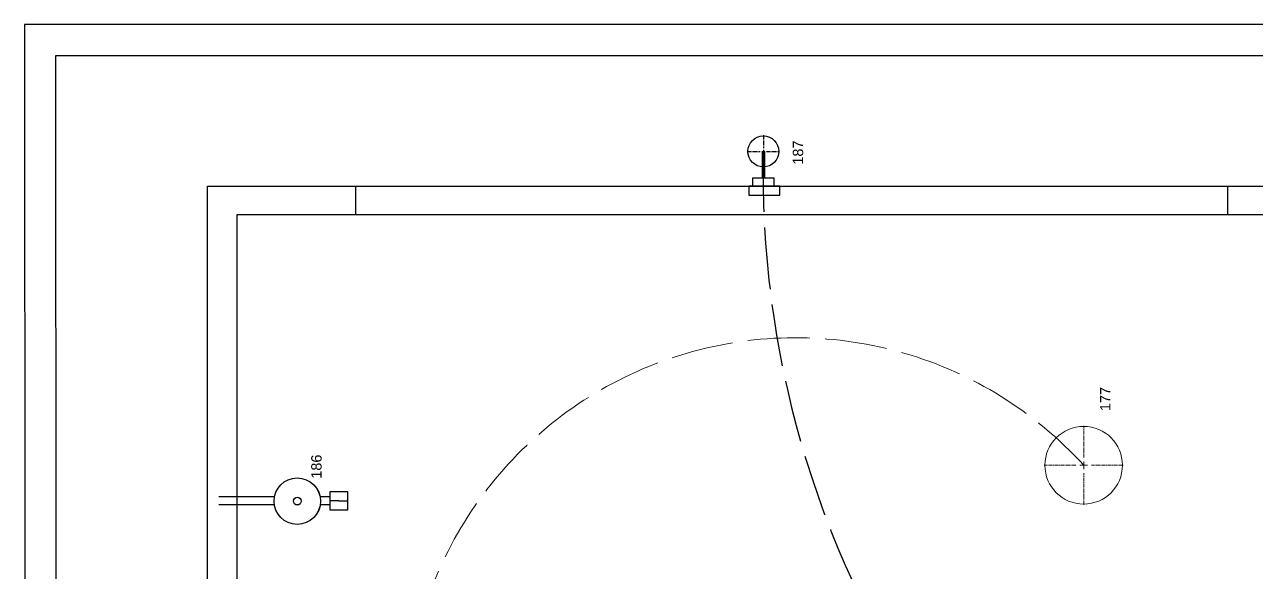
# Model space of a CAD drawing. Header units: inches. Extents: x -601 to 289, y 0 to 495.
# Drawn here: x -600.5 to -362.2, y 389.3 to 495.1 of the extents above; entities that cross this region are included whole.
import ezdxf

# ---------------------------------------------------------------- set-up
doc = ezdxf.new("R2010")
doc.units = ezdxf.units.IN
doc.header["$MEASUREMENT"] = 0
doc.linetypes.add('ACAD_ISO02W100', pattern=[15, 12, -3])
doc.linetypes.add('CENTER2', pattern=[1.125, 0.75, -0.125, 0.125, -0.125])
doc.layers.get('0').update_dxf_attribs({"color": 1, "lineweight": 9})
for name, color, linetype, lineweight in [('00-page-edge', 7, 'Continuous', 9), ('A101-Floorplan-1st-floor', 7, 'Continuous', 9), ('E101-Electrical-1st-floor', 7, 'Continuous', 9)]:
    doc.layers.add(name, color=color, linetype=linetype, lineweight=lineweight)
doc.styles.get("Standard").update_dxf_attribs({"font": 'Arial.ttf', "height": 2})

# ---------------------------------------------------------------- blocks, each defined once
blk = doc.blocks.new('driveway-area-led')
at = {"layer": 'E101-Electrical-1st-floor', "lineweight": 30}
for p, q in [((0, 2.82, -94.38), (-1.75, 2.82, -94.38)), ((-1.75, 2.82, -94.38), (-1.75, -3.18, -94.38)), ((0, -3.18, -94.38), (0, 2.82, -94.38)), ((0, 2.06, -94.38), (1.62, 2.06, -94.38)), ((0, -2.06, -94.38), (0, 2.06, -94.38)), ((1.62, 2.06, -94.38), (1.62, -2.06, -94.38)), ((6.7, 0.25, -94.38), (1.62, 0.25, -94.38)), ((1.62, -2.06, -94.38), (0, -2.06, -94.38)), ((6.7, -0.25, -94.38), (1.62, -0.25, -94.38)), ((-1.75, -3.18, -94.38), (0, -3.18, -94.38))]:
    blk.add_line(p, q, dxfattribs=at)
at = {"layer": 'E101-Electrical-1st-floor', "linetype": 'CENTER2', "lineweight": 30}
for p, q in [((6.7, 3.12, -94.38), (6.7, 0.6, -94.38)), ((6.1, 0, -94.38), (3.58, 0, -94.38)), ((9.82, 0, -94.38), (7.3, 0, -94.38)), ((6.7, -0.6, -94.38), (6.7, -3.12, -94.38))]:
    blk.add_line(p, q, dxfattribs=at)
at = {"layer": 'E101-Electrical-1st-floor', "linetype": 'Continuous', "lineweight": 30}
for p, q in [((7, 0, -94.38), (6.4, 0, -94.38)), ((6.7, 0.3, -94.38), (6.7, -0.3, -94.38))]:
    blk.add_line(p, q, dxfattribs=at)
at = {"layer": 'E101-Electrical-1st-floor', "lineweight": 30}
blk.add_circle((6.7, 0, -94.38), 3, dxfattribs=at)
blk = doc.blocks.new('L1-framing-for-expansion-tank')
at = {"layer": 'A101-Floorplan-1st-floor', "lineweight": -3}
for p, q in [((1, 14.24), (1, 24.95)), ((2.5, 14.22), (2.5, 24.95)), ((1, 3.5), (1, 5.36)), ((2.5, 3.5), (2.5, 5.38)), ((1.75, 1.75), (1.75, 3.5)), ((1.75, 1.75), (1.75, 0))]:
    blk.add_line(p, q, dxfattribs=at)
blk.add_lwpolyline([(0, 0), (3.5, 0), (3.5, 3.5), (0, 3.5)], close=True, dxfattribs=at)
blk.add_lwpolyline([(0, 0), (3.5, 0), (3.5, 3.5), (0, 3.5)], close=True, dxfattribs=at)
blk = doc.blocks.new('L1-expansion-tank-186-reference')
at = {"layer": 'A101-Floorplan-1st-floor', "lineweight": -3}
for radius in [4.49, 0.75]:
    blk.add_circle((388.22, -77.44), radius, dxfattribs=at)
blk = doc.blocks.new('L1-garage-ceiling-led-177')
at = {"layer": 'E101-Electrical-1st-floor', "linetype": 'CENTER2'}
for p, q in [((0, 1.5, -96.25), (0, 7.62, -96.25)), ((-7.62, 0, -96.25), (-1.5, 0, -96.25)), ((1.5, 0, -96.25), (7.62, 0, -96.25)), ((0, -7.62, -96.25), (0, -1.5, -96.25))]:
    blk.add_line(p, q, dxfattribs=at)
at = {"layer": 'E101-Electrical-1st-floor', "linetype": 'Continuous'}
for p, q in [((-0.75, 0, -96.25), (0.75, 0, -96.25)), ((0, -0.75, -96.25), (0, 0.75, -96.25))]:
    blk.add_line(p, q, dxfattribs=at)
at = {"layer": 'E101-Electrical-1st-floor'}
blk.add_circle((0, 0, -96.25), 7.5, dxfattribs=at)
blk = doc.blocks.new('L1-186')
at = {"layer": 'A101-Floorplan-1st-floor', "lineweight": -3}
for radius in [4.49, 0.75]:
    blk.add_circle((0, 0), radius, dxfattribs=at)
blk = doc.blocks.new('L1-186-expansion-tank')
at = {"layer": 'E101-Electrical-1st-floor', "lineweight": -3}
for radius in [4.49, 0.75]:
    blk.add_circle((0, 0), radius, dxfattribs=at)

msp = doc.modelspace()

# ---------------------------------------------------------------- linework, layer by layer
at = {"layer": '00-page-edge', "lineweight": -3}
for p, q in [((0, 495.1368), (-600.528, 495.1368)), ((-600.528, 495.1368), (-600.3613, 0)), ((-62.2738, 489.1368), (-594.526, 489.1368)), ((-594.526, 489.1368), (-594.3649, 6))]:
    msp.add_line(p, q, dxfattribs=at)
at = {"layer": 'A101-Floorplan-1st-floor', "lineweight": -3}
for p, q in [((-565.1203, 210.508), (-565.1203, 463.9401)), ((-565.1203, 463.9401), (-331.7766, 463.9401)), ((-536.4328, 458.4401), (-536.4328, 463.9401)), ((-367.7453, 458.4401), (-367.7453, 463.9401))]:
    msp.add_line(p, q, dxfattribs=at)
msp.add_lwpolyline([(-339.1828, 354.008), (-302.4259, 354.008), (-302.4259, 215.258), (-559.4328, 215.258), (-559.4328, 458.4401), (-337.2766, 458.4401), (-337.2766, 354.008)], dxfattribs=at)
at = {"layer": 'E101-Electrical-1st-floor', "linetype": 'ACAD_ISO02W100', "lineweight": -3}
msp.add_arc((-268.9306, 466.4392), 188.745, 178.633577, 213.49077, dxfattribs=at)
at = {"layer": 'E101-Electrical-1st-floor', "linetype": 'ACAD_ISO02W100', "lineweight": 5}
msp.add_arc((-451.4052, 359.2419), 75.3823, 42.30169, 167.927514, dxfattribs=at)

# ---------------------------------------------------------------- block references
at = {"lineweight": 5, "rotation": 89.99999999999999}
msp.add_blockref('L1-framing-for-expansion-tank', (-537.9834, 401.3422), dxfattribs=at)
at = {"layer": 'A101-Floorplan-1st-floor', "lineweight": 5, "rotation": 89.99999999999999}
for name, p in [('L1-expansion-tank-186-reference', (-625.2206, 14.8248)), ('L1-186', (-547.7842, 403.0471))]:
    msp.add_blockref(name, p, dxfattribs=at)
at = {"layer": 'E101-Electrical-1st-floor', "lineweight": -3, "rotation": 89.99999999999999}
msp.add_blockref('driveway-area-led', (-457.6219, 463.9401, 94.375), dxfattribs=at)
at = {"layer": 'E101-Electrical-1st-floor', "lineweight": 5, "rotation": 89.99999999999999}
for name, p in [('L1-garage-ceiling-led-177', (-395.6516, 409.9768, 96.25)), ('L1-186-expansion-tank', (-547.7842, 403.0471))]:
    msp.add_blockref(name, p, dxfattribs=at)

# ---------------------------------------------------------------- texts
at = {"layer": 'E101-Electrical-1st-floor', "lineweight": 5}
for s, p in [('187', (-449.9194, 468.0809)), ('177', (-390.4662, 420.4387)), ('186', (-543.0817, 407.3791))]:
    msp.add_text(s, height=2, rotation=90, dxfattribs=at).set_placement(p)

doc.saveas('drawing.dxf')
